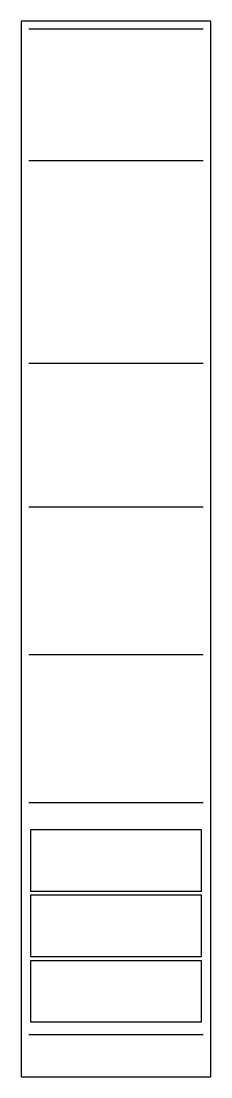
# Model space of a CAD drawing. Header units: millimetres. Extents: x 0 to 450, y 0 to 2500.
import ezdxf

# ---------------------------------------------------------------- set-up
doc = ezdxf.new("R2010")
doc.units = ezdxf.units.MM

msp = doc.modelspace()

# ---------------------------------------------------------------- linework, layer by layer
for p, q in [((18, 2482), (432, 2482)), ((18, 2170), (432, 2170)), ((18, 1690), (432, 1690)), ((18, 1350), (432, 1350)), ((18, 1000), (432, 1000)), ((18, 650), (432, 650)), ((18, 100), (432, 100))]:
    msp.add_line(p, q)
for points in [[(0, 0), (450, 0), (450, 2500), (0, 2500)], [(22, 440), (428, 440), (428, 585), (22, 585)], [(22, 285), (428, 285), (428, 430), (22, 430)], [(22, 130), (428, 130), (428, 275), (22, 275)]]:
    msp.add_lwpolyline(points, close=True)

doc.saveas('drawing.dxf')
